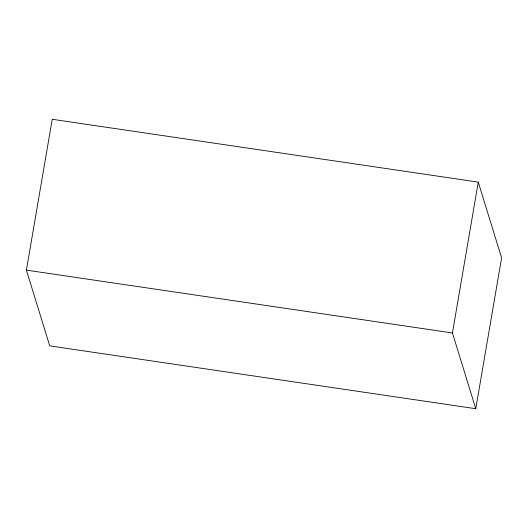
<?xml version="1.0" encoding="UTF-8"?>
<svg xmlns="http://www.w3.org/2000/svg" width="528" height="528" viewBox="0 0 528 528"><rect width="100%" height="100%" fill="white"/><g stroke="black" fill="none" stroke-linecap="round" stroke-linejoin="round"><path stroke-width="0.79" d="M26.4 270.131L52.232 119.282L478.269 182.12L501.6 257.869L475.768 408.718L49.731 345.88L26.4 270.131L452.437 332.963L475.768 408.718M452.437 332.963L478.269 182.12"/></g></svg>
